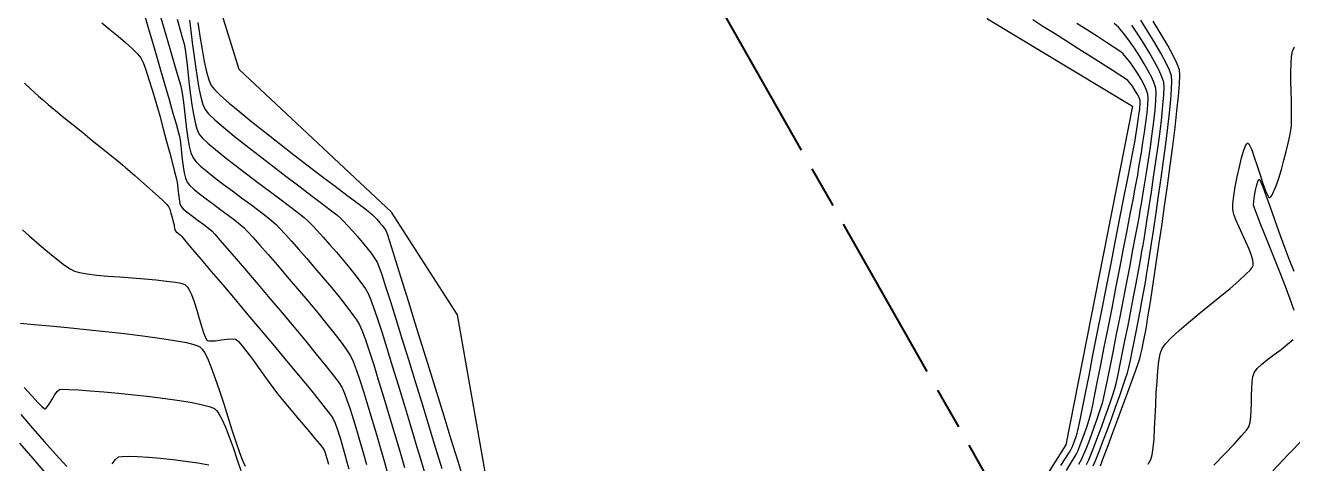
# Model space of a CAD drawing. Header units: metres. Extents: x 708931 to 723899, y 5405153 to 5413472.
# Drawn here: x 709600.9 to 709783.1, y 5411958.9 to 5412021.9 of the extents above; entities that cross this region are included whole.
import ezdxf

# ---------------------------------------------------------------- set-up
doc = ezdxf.new("R2010")
doc.units = ezdxf.units.M
doc.header["$LTSCALE"] = 12.7
doc.header["$MEASUREMENT"] = 0
doc.linetypes.add('ACAD_ISO08W100', pattern=[36, 24, -3, 6, -3])
for name, color, linetype in [('CONT-MJR1', 252, 'Continuous'), ('CONT-MNR1', 251, 'Continuous'), ('contornos2', 7, 'Continuous')]:
    doc.layers.add(name, color=color, linetype=linetype)
doc.layers.add('corte', color=214, linetype='ACAD_ISO08W100', lineweight=40)

msp = doc.modelspace()

# ---------------------------------------------------------------- linework, layer by layer
at = {"layer": 'CONT-MJR1', "flags": 128}
for points, elevation in [([(709622.69, 5412022.75), (709623.14, 5412021.19), (709623.47, 5412019.97), (709623.68, 5412019.19), (709623.82, 5412018.4), (709623.97, 5412017.36), (709624.12, 5412016.13), (709624.27, 5412014.76), (709624.44, 5412013.32), (709624.62, 5412011.85), (709624.82, 5412010.43), (709625.03, 5412009.1), (709625.27, 5412007.92), (709625.54, 5412006.97), (709625.83, 5412006.28), (709626.29, 5412005.71), (709627.11, 5412004.94), (709628.21, 5412004), (709629.54, 5412002.92), (709631.04, 5412001.75), (709632.64, 5412000.53), (709634.28, 5411999.3), (709635.9, 5411998.08), (709637.44, 5411996.93), (709638.83, 5411995.88), (709640.02, 5411994.97), (709640.94, 5411994.24), (709641.53, 5411993.72), (709642.1, 5411993.14), (709642.83, 5411992.36), (709643.68, 5411991.43), (709644.61, 5411990.38), (709645.59, 5411989.25), (709646.57, 5411988.1), (709647.51, 5411986.95), (709648.39, 5411985.86), (709649.15, 5411984.87), (709649.76, 5411984.01), (709650.18, 5411983.33), (709650.46, 5411982.67), (709650.89, 5411981.48), (709651.44, 5411979.84), (709652.1, 5411977.81), (709652.83, 5411975.48), (709653.63, 5411972.91), (709654.47, 5411970.18), (709655.33, 5411967.35), (709656.19, 5411964.51), (709657.03, 5411961.73), (709657.83, 5411959.08), (709658.56, 5411956.63)], 240), ([(709752.36, 5411958.79), (709752.72, 5411959.46), (709753.03, 5411960.14), (709753.39, 5411961), (709753.78, 5411961.97), (709754.18, 5411963.03), (709754.57, 5411964.11), (709754.95, 5411965.17), (709755.29, 5411966.17), (709755.57, 5411967.05), (709755.79, 5411967.78), (709755.94, 5411968.42), (709756.19, 5411969.55), (709756.51, 5411971.1), (709756.9, 5411972.99), (709757.33, 5411975.14), (709757.79, 5411977.49), (709758.28, 5411979.96), (709758.77, 5411982.48), (709759.26, 5411984.97), (709759.72, 5411987.37), (709760.14, 5411989.59), (709760.52, 5411991.57), (709760.83, 5411993.23), (709761.06, 5411994.51), (709761.2, 5411995.31), (709761.35, 5411996.2), (709761.55, 5411997.44), (709761.8, 5411998.94), (709762.07, 5412000.65), (709762.36, 5412002.49), (709762.64, 5412004.38), (709762.91, 5412006.25), (709763.14, 5412008.04), (709763.32, 5412009.66), (709763.44, 5412011.05), (709763.48, 5412012.14), (709763.43, 5412012.84), (709763.21, 5412013.53), (709762.84, 5412014.37), (709762.35, 5412015.32), (709761.77, 5412016.34), (709761.13, 5412017.39), (709760.45, 5412018.43), (709759.78, 5412019.41), (709759.13, 5412020.29), (709758.55, 5412021.03), (709758.05, 5412021.58), (709757.43, 5412022.11)], 240), ([(709783.32, 5411980.9), (709782.74, 5411982.53), (709782.06, 5411984.35), (709781.31, 5411986.28), (709780.54, 5411988.23), (709779.78, 5411990.13), (709779.06, 5411991.89), (709778.44, 5411993.45), (709777.94, 5411994.71), (709777.61, 5411995.6), (709777.49, 5411996.03), (709777.51, 5411996.59), (709777.61, 5411997.35), (709777.76, 5411998.18), (709777.95, 5411998.95), (709778.1, 5411999.42), (709778.21, 5411999.65), (709778.28, 5411999.73), (709778.32, 5411999.74), (709778.34, 5411999.73), (709778.39, 5411999.64), (709778.53, 5411999.34), (709778.8, 5411998.66), (709779.25, 5411997.44), (709779.81, 5411995.9), (709780.45, 5411994.12), (709781.14, 5411992.2), (709781.85, 5411990.24), (709782.57, 5411988.32), (709783.26, 5411986.55)], 235), ([(709600.46, 5411992.46), (709601.43, 5411991.59), (709602.46, 5411990.68), (709603.51, 5411989.78), (709604.56, 5411988.91), (709605.56, 5411988.11), (709606.48, 5411987.42), (709607.28, 5411986.88), (709607.94, 5411986.53), (709608.66, 5411986.33), (709609.75, 5411986.14), (709611.13, 5411985.98), (709612.72, 5411985.83), (709614.44, 5411985.7), (709616.23, 5411985.56), (709617.99, 5411985.43), (709619.67, 5411985.28), (709621.17, 5411985.12), (709622.43, 5411984.95), (709623.21, 5411984.79), (709623.64, 5411984.66), (709623.84, 5411984.56), (709623.91, 5411984.52), (709624, 5411984.44), (709624.17, 5411984.25), (709624.42, 5411983.85), (709624.74, 5411983.16), (709625.14, 5411982.12), (709625.51, 5411980.95), (709625.86, 5411979.75), (709626.19, 5411978.63), (709626.49, 5411977.67), (709626.7, 5411977.08), (709626.85, 5411976.78), (709626.94, 5411976.65), (709626.98, 5411976.62), (709627.05, 5411976.58), (709627.23, 5411976.53), (709627.59, 5411976.5), (709628.18, 5411976.54), (709629.02, 5411976.66), (709629.88, 5411976.78), (709630.62, 5411976.83), (709631.15, 5411976.75), (709631.5, 5411976.44), (709632.05, 5411975.81), (709632.73, 5411974.93), (709633.51, 5411973.88), (709634.33, 5411972.75), (709635.15, 5411971.61), (709635.92, 5411970.54), (709636.59, 5411969.62), (709637.12, 5411968.93), (709637.61, 5411968.32), (709638.29, 5411967.51), (709639.09, 5411966.56), (709639.97, 5411965.52), (709640.86, 5411964.46), (709641.73, 5411963.44), (709642.5, 5411962.51), (709643.15, 5411961.74), (709643.6, 5411961.18), (709643.8, 5411960.9), (709643.94, 5411960.56), (709644.08, 5411960.1), (709644.22, 5411959.6), (709644.34, 5411959.14), (709644.46, 5411958.79)], 235), ([(709771.78, 5411958.64), (709773.34, 5411960.27), (709774.68, 5411961.69), (709775.74, 5411962.85), (709776.46, 5411963.69), (709776.8, 5411964.17), (709776.98, 5411964.79), (709777.09, 5411965.6), (709777.15, 5411966.55), (709777.17, 5411967.59), (709777.19, 5411968.65), (709777.22, 5411969.68), (709777.28, 5411970.62), (709777.4, 5411971.42), (709777.6, 5411972.03), (709778, 5411972.56), (709778.66, 5411973.18), (709779.51, 5411973.86), (709780.46, 5411974.57), (709781.44, 5411975.3), (709782.36, 5411976.02), (709783.16, 5411976.71)], 235)]:
    msp.add_lwpolyline(points, dxfattribs=dict(at, elevation=elevation))
at = {"layer": 'CONT-MNR1', "flags": 128}
for points, elevation in [([(709617.73, 5412024.17), (709618.55, 5412021.38), (709619.36, 5412018.62), (709620.14, 5412015.95), (709620.87, 5412013.46), (709621.52, 5412011.2), (709622.08, 5412009.26), (709622.53, 5412007.71), (709622.83, 5412006.63), (709622.98, 5412006.07), (709623.1, 5412005.41), (709623.2, 5412004.57), (709623.3, 5412003.61), (709623.4, 5412002.6), (709623.53, 5412001.6), (709623.68, 5412000.68), (709623.87, 5411999.9), (709624.11, 5411999.32), (709624.47, 5411998.88), (709625.09, 5411998.31), (709625.91, 5411997.64), (709626.87, 5411996.91), (709627.91, 5411996.14), (709628.97, 5411995.36), (709630.01, 5411994.6), (709630.95, 5411993.89), (709631.74, 5411993.26), (709632.32, 5411992.75), (709632.81, 5411992.24), (709633.58, 5411991.4), (709634.58, 5411990.27), (709635.77, 5411988.91), (709637.11, 5411987.38), (709638.53, 5411985.72), (709640.01, 5411983.99), (709641.48, 5411982.25), (709642.9, 5411980.54), (709644.23, 5411978.91), (709645.41, 5411977.43), (709646.4, 5411976.14), (709647.16, 5411975.1), (709647.63, 5411974.36), (709647.99, 5411973.56), (709648.44, 5411972.38), (709648.96, 5411970.87), (709649.53, 5411969.12), (709650.13, 5411967.18), (709650.74, 5411965.14), (709651.36, 5411963.07), (709651.95, 5411961.03), (709652.51, 5411959.09), (709653.01, 5411957.33)], 238), ([(709611.85, 5412022.24), (709613.03, 5412021.27), (709614.2, 5412020.31), (709615.28, 5412019.39), (709616.22, 5412018.54), (709616.97, 5412017.79), (709617.45, 5412017.18), (709617.78, 5412016.5), (709618.18, 5412015.45), (709618.64, 5412014.08), (709619.14, 5412012.47), (709619.65, 5412010.7), (709620.18, 5412008.84), (709620.69, 5412006.97), (709621.18, 5412005.15), (709621.63, 5412003.47), (709622.01, 5412001.99), (709622.32, 5412000.79), (709622.53, 5411999.94), (709622.63, 5411999.51), (709622.72, 5411999.01), (709622.79, 5411998.35), (709622.86, 5411997.62), (709622.96, 5411996.91), (709623.08, 5411996.28), (709623.25, 5411995.84), (709623.57, 5411995.48), (709624.15, 5411994.99), (709624.89, 5411994.43), (709625.7, 5411993.83), (709626.51, 5411993.24), (709627.21, 5411992.7), (709627.72, 5411992.26), (709628.1, 5411991.85), (709628.84, 5411991.01), (709629.89, 5411989.81), (709631.18, 5411988.3), (709632.68, 5411986.56), (709634.32, 5411984.64), (709636.04, 5411982.61), (709637.8, 5411980.53), (709639.53, 5411978.47), (709641.18, 5411976.48), (709642.7, 5411974.63), (709644.03, 5411972.98), (709645.12, 5411971.59), (709645.92, 5411970.54), (709646.36, 5411969.87), (709646.7, 5411969.12), (709647.1, 5411968.04), (709647.55, 5411966.71), (709648.03, 5411965.19), (709648.52, 5411963.57), (709649.01, 5411961.91), (709649.47, 5411960.28), (709649.9, 5411958.76)], 237), ([(709620.36, 5412022.94), (709621.08, 5412020.48), (709621.75, 5412018.21), (709622.33, 5412016.2), (709622.8, 5412014.55), (709623.15, 5412013.33), (709623.33, 5412012.63), (709623.48, 5412011.81), (709623.61, 5412010.76), (709623.74, 5412009.55), (709623.88, 5412008.25), (709624.03, 5412006.92), (709624.21, 5412005.65), (709624.42, 5412004.49), (709624.67, 5412003.52), (709624.97, 5412002.8), (709625.38, 5412002.29), (709626.07, 5412001.63), (709627, 5412000.84), (709628.1, 5411999.97), (709629.33, 5411999.03), (709630.63, 5411998.06), (709631.94, 5411997.09), (709633.22, 5411996.15), (709634.42, 5411995.26), (709635.47, 5411994.46), (709636.32, 5411993.77), (709636.93, 5411993.23), (709637.47, 5411992.68), (709638.22, 5411991.87), (709639.14, 5411990.85), (709640.18, 5411989.67), (709641.32, 5411988.37), (709642.51, 5411986.99), (709643.7, 5411985.58), (709644.87, 5411984.18), (709645.97, 5411982.83), (709646.96, 5411981.58), (709647.81, 5411980.47), (709648.47, 5411979.54), (709648.91, 5411978.84), (709649.25, 5411978.07), (709649.72, 5411976.79), (709650.29, 5411975.1), (709650.95, 5411973.06), (709651.66, 5411970.78), (709652.42, 5411968.31), (709653.19, 5411965.75), (709653.96, 5411963.19), (709654.7, 5411960.69), (709655.39, 5411958.34)], 239), ([(709624.48, 5412022.59), (709624.67, 5412021.07), (709624.87, 5412019.42), (709625.08, 5412017.71), (709625.31, 5412016), (709625.56, 5412014.36), (709625.82, 5412012.85), (709626.09, 5412011.54), (709626.39, 5412010.49), (709626.7, 5412009.76), (709627.19, 5412009.15), (709628.1, 5412008.29), (709629.35, 5412007.21), (709630.87, 5412005.96), (709632.6, 5412004.59), (709634.47, 5412003.14), (709636.4, 5412001.66), (709638.33, 5412000.19), (709640.2, 5411998.78), (709641.93, 5411997.48), (709643.45, 5411996.32), (709644.71, 5411995.36), (709645.63, 5411994.64), (709646.13, 5411994.21), (709646.63, 5411993.7), (709647.23, 5411993.07), (709647.9, 5411992.33), (709648.61, 5411991.54), (709649.31, 5411990.71), (709649.98, 5411989.89), (709650.59, 5411989.11), (709651.09, 5411988.41), (709651.46, 5411987.81), (709651.7, 5411987.22), (709652.11, 5411986.04), (709652.67, 5411984.33), (709653.35, 5411982.19), (709654.15, 5411979.67), (709655.02, 5411976.86), (709655.96, 5411973.84), (709656.93, 5411970.68), (709657.92, 5411967.45), (709658.9, 5411964.24), (709659.85, 5411961.12), (709660.75, 5411958.16)], 241), ([(709625.67, 5412022.28), (709625.96, 5412020.29), (709626.27, 5412018.39), (709626.59, 5412016.66), (709626.91, 5412015.18), (709627.24, 5412014.01), (709627.56, 5412013.24), (709628.04, 5412012.65), (709628.93, 5412011.79), (709630.17, 5412010.7), (709631.69, 5412009.42), (709633.45, 5412007.99), (709635.37, 5412006.46), (709637.4, 5412004.87), (709639.48, 5412003.27), (709641.55, 5412001.68), (709643.55, 5412000.15), (709645.42, 5411998.74), (709647.1, 5411997.47), (709648.53, 5411996.39), (709649.66, 5411995.54), (709650.41, 5411994.96), (709650.74, 5411994.7), (709651.03, 5411994.39), (709651.4, 5411993.99), (709651.8, 5411993.54), (709652.18, 5411993.08), (709652.51, 5411992.65), (709652.73, 5411992.3), (709652.88, 5411991.89), (709653.21, 5411990.87), (709653.7, 5411989.32), (709654.34, 5411987.3), (709655.1, 5411984.88), (709655.95, 5411982.13), (709656.89, 5411979.12), (709657.89, 5411975.9), (709658.92, 5411972.56), (709659.98, 5411969.15), (709661.03, 5411965.74), (709662.06, 5411962.41), (709663.04, 5411959.22), (709663.97, 5411956.23)], 242), ([(709749.79, 5411958.59), (709750.51, 5411959.72), (709751, 5411960.51), (709751.21, 5411960.88), (709751.38, 5411961.24), (709751.57, 5411961.71), (709751.76, 5411962.24), (709751.95, 5411962.77), (709752.11, 5411963.25), (709752.23, 5411963.63), (709752.32, 5411964.08), (709752.55, 5411965.18), (709752.88, 5411966.85), (709753.31, 5411969), (709753.82, 5411971.56), (709754.39, 5411974.45), (709755.01, 5411977.58), (709755.66, 5411980.88), (709756.32, 5411984.26), (709756.99, 5411987.65), (709757.64, 5411990.96), (709758.26, 5411994.13), (709758.83, 5411997.05), (709759.34, 5411999.67), (709759.77, 5412001.88), (709760.11, 5412003.63), (709760.34, 5412004.82), (709760.44, 5412005.37), (709760.55, 5412006.05), (709760.7, 5412006.94), (709760.85, 5412007.93), (709761, 5412008.95), (709761.12, 5412009.87), (709761.18, 5412010.62), (709761.16, 5412011.08), (709761.02, 5412011.5), (709760.75, 5412012.01), (709760.42, 5412012.57), (709760.06, 5412013.12), (709759.71, 5412013.59), (709759.41, 5412013.93), (709759.05, 5412014.19), (709758.27, 5412014.71), (709757.13, 5412015.44), (709755.72, 5412016.34), (709754.11, 5412017.36), (709752.38, 5412018.45), (709750.6, 5412019.57), (709748.85, 5412020.67), (709747.2, 5412021.71), (709745.74, 5412022.65)], 242), ([(709750.59, 5411957.88), (709751.23, 5411958.92), (709751.7, 5411959.7), (709751.97, 5411960.17), (709752.24, 5411960.78), (709752.56, 5411961.56), (709752.9, 5411962.44), (709753.24, 5411963.36), (709753.55, 5411964.26), (709753.81, 5411965.06), (709754.01, 5411965.7), (709754.13, 5411966.22), (709754.35, 5411967.29), (709754.67, 5411968.83), (709755.06, 5411970.78), (709755.52, 5411973.07), (709756.02, 5411975.61), (709756.56, 5411978.35), (709757.13, 5411981.2), (709757.69, 5411984.1), (709758.26, 5411986.97), (709758.8, 5411989.75), (709759.3, 5411992.36), (709759.76, 5411994.72), (709760.16, 5411996.78), (709760.47, 5411998.44), (709760.7, 5411999.66), (709760.82, 5412000.34), (709760.96, 5412001.18), (709761.14, 5412002.28), (709761.36, 5412003.58), (709761.58, 5412005.01), (709761.81, 5412006.48), (709762.01, 5412007.92), (709762.18, 5412009.27), (709762.29, 5412010.44), (709762.33, 5412011.36), (709762.29, 5412011.96), (709762.1, 5412012.57), (709761.75, 5412013.31), (709761.31, 5412014.13), (709760.79, 5412014.99), (709760.23, 5412015.83), (709759.68, 5412016.6), (709759.17, 5412017.26), (709758.73, 5412017.76), (709758.27, 5412018.13), (709757.45, 5412018.7), (709756.35, 5412019.42), (709755.04, 5412020.26), (709753.58, 5412021.17), (709752.06, 5412022.12)], 241), ([(709753.47, 5411958.75), (709753.78, 5411959.42), (709754.17, 5411960.36), (709754.62, 5411961.49), (709755.11, 5411962.77), (709755.61, 5411964.12), (709756.11, 5411965.49), (709756.57, 5411966.81), (709756.99, 5411968.02), (709757.33, 5411969.05), (709757.57, 5411969.85), (709757.75, 5411970.58), (709758, 5411971.7), (709758.3, 5411973.15), (709758.65, 5411974.85), (709759.03, 5411976.74), (709759.43, 5411978.74), (709759.83, 5411980.8), (709760.22, 5411982.83), (709760.59, 5411984.78), (709760.92, 5411986.56), (709761.21, 5411988.12), (709761.43, 5411989.39), (709761.59, 5411990.29), (709761.73, 5411991.15), (709761.93, 5411992.41), (709762.18, 5411994), (709762.47, 5411995.85), (709762.79, 5411997.89), (709763.11, 5412000.05), (709763.44, 5412002.28), (709763.75, 5412004.49), (709764.03, 5412006.62), (709764.27, 5412008.61), (709764.45, 5412010.38), (709764.57, 5412011.87), (709764.61, 5412013), (709764.56, 5412013.72), (709764.31, 5412014.48), (709763.86, 5412015.47), (709763.24, 5412016.63), (709762.5, 5412017.91), (709761.69, 5412019.25), (709760.83, 5412020.6), (709759.97, 5412021.89)], 239), ([(709754.44, 5411958.54), (709754.8, 5411959.43), (709755.27, 5411960.63), (709755.82, 5411962.07), (709756.42, 5411963.66), (709757.04, 5411965.32), (709757.64, 5411966.97), (709758.21, 5411968.54), (709758.7, 5411969.94), (709759.09, 5411971.09), (709759.35, 5411971.93), (709759.55, 5411972.71), (709759.79, 5411973.75), (709760.05, 5411974.99), (709760.33, 5411976.36), (709760.62, 5411977.82), (709760.9, 5411979.31), (709761.18, 5411980.78), (709761.43, 5411982.16), (709761.65, 5411983.4), (709761.84, 5411984.45), (709761.97, 5411985.26), (709762.08, 5411985.96), (709762.26, 5411987.11), (709762.51, 5411988.65), (709762.79, 5411990.51), (709763.12, 5411992.63), (709763.46, 5411994.94), (709763.82, 5411997.38), (709764.18, 5411999.89), (709764.53, 5412002.39), (709764.86, 5412004.84), (709765.15, 5412007.16), (709765.39, 5412009.29), (709765.58, 5412011.16), (709765.7, 5412012.71), (709765.74, 5412013.88), (709765.69, 5412014.6), (709765.41, 5412015.41), (709764.88, 5412016.52), (709764.15, 5412017.86), (709763.28, 5412019.36), (709762.3, 5412020.96), (709761.26, 5412022.59)], 238), ([(709755.46, 5411958.58), (709755.95, 5411959.88), (709756.56, 5411961.49), (709757.24, 5411963.33), (709757.97, 5411965.28), (709758.7, 5411967.25), (709759.4, 5411969.15), (709760.03, 5411970.87), (709760.55, 5411972.32), (709760.93, 5411973.39), (709761.13, 5411974), (709761.28, 5411974.6), (709761.45, 5411975.35), (709761.62, 5411976.2), (709761.8, 5411977.1), (709761.97, 5411978), (709762.12, 5411978.86), (709762.25, 5411979.62), (709762.35, 5411980.23), (709762.44, 5411980.77), (709762.61, 5411981.86), (709762.85, 5411983.42), (709763.15, 5411985.39), (709763.49, 5411987.68), (709763.87, 5411990.25), (709764.28, 5411993), (709764.69, 5411995.87), (709765.1, 5411998.8), (709765.5, 5412001.7), (709765.87, 5412004.51), (709766.19, 5412007.16), (709766.47, 5412009.57), (709766.69, 5412011.68), (709766.82, 5412013.42), (709766.87, 5412014.71), (709766.82, 5412015.48), (709766.52, 5412016.33), (709765.94, 5412017.51), (709765.14, 5412018.98), (709764.15, 5412020.65), (709763.04, 5412022.45)], 237), ([(709762.31, 5411958.81), (709762.7, 5411959.45), (709762.9, 5411960.12), (709763.05, 5411961.14), (709763.17, 5411962.44), (709763.26, 5411963.94), (709763.35, 5411965.59), (709763.42, 5411967.31), (709763.5, 5411969.04), (709763.6, 5411970.7), (709763.72, 5411972.24), (709763.87, 5411973.58), (709764.07, 5411974.66), (709764.32, 5411975.4), (709764.81, 5411976.08), (709765.65, 5411976.96), (709766.79, 5411977.99), (709768.13, 5411979.15), (709769.61, 5411980.38), (709771.15, 5411981.64), (709772.67, 5411982.88), (709774.1, 5411984.06), (709775.37, 5411985.15), (709776.39, 5411986.09), (709776.99, 5411986.7), (709777.28, 5411987.07), (709777.39, 5411987.27), (709777.42, 5411987.35), (709777.44, 5411987.46), (709777.45, 5411987.7), (709777.39, 5411988.12), (709777.21, 5411988.77), (709776.85, 5411989.71), (709776.39, 5411990.74), (709775.89, 5411991.8), (709775.39, 5411992.85), (709774.96, 5411993.83), (709774.64, 5411994.7), (709774.5, 5411995.4), (709774.52, 5411996.21), (709774.65, 5411997.34), (709774.86, 5411998.67), (709775.13, 5412000.11), (709775.44, 5412001.54), (709775.77, 5412002.84), (709776.09, 5412003.92), (709776.33, 5412004.54), (709776.5, 5412004.83), (709776.59, 5412004.92), (709776.64, 5412004.93), (709776.68, 5412004.93), (709776.78, 5412004.84), (709776.96, 5412004.57), (709777.22, 5412003.96), (709777.59, 5412002.92), (709777.99, 5412001.69), (709778.41, 5412000.38), (709778.81, 5411999.14), (709779.2, 5411998.09), (709779.47, 5411997.49), (709779.65, 5411997.21), (709779.76, 5411997.12), (709779.81, 5411997.11), (709779.86, 5411997.12), (709779.95, 5411997.2), (709780.12, 5411997.42), (709780.37, 5411997.93), (709780.72, 5411998.81), (709781.1, 5411999.92), (709781.48, 5412001.16), (709781.84, 5412002.47), (709782.18, 5412003.75), (709782.48, 5412004.95), (709782.71, 5412005.97), (709782.86, 5412006.74), (709782.93, 5412007.51), (709782.96, 5412008.52), (709782.95, 5412009.72), (709782.92, 5412011.04), (709782.89, 5412012.42), (709782.86, 5412013.81), (709782.85, 5412015.14), (709782.88, 5412016.34), (709782.96, 5412017.36), (709783.1, 5412018.13), (709783.36, 5412018.78)], 236), ([(709600.75, 5412013.56), (709601.52, 5412012.82), (709602.2, 5412012.18), (709602.76, 5412011.68), (709603.31, 5412011.2), (709604.14, 5412010.5), (709605.19, 5412009.64), (709606.41, 5412008.64), (709607.74, 5412007.56), (709609.12, 5412006.45), (709610.49, 5412005.33), (709611.8, 5412004.27), (709613, 5412003.3), (709614.03, 5412002.47), (709614.82, 5412001.82), (709615.33, 5412001.39), (709615.89, 5412000.9), (709616.62, 5412000.27), (709617.46, 5411999.54), (709618.34, 5411998.76), (709619.21, 5411997.98), (709620.01, 5411997.25), (709620.69, 5411996.62), (709621.19, 5411996.13), (709621.44, 5411995.84), (709621.62, 5411995.45), (709621.8, 5411994.88), (709621.98, 5411994.24), (709622.13, 5411993.64), (709622.24, 5411993.18), (709622.28, 5411992.96), (709622.31, 5411992.77), (709622.34, 5411992.53), (709622.39, 5411992.36), (709622.57, 5411992.19), (709622.87, 5411991.96), (709623.11, 5411991.77), (709623.35, 5411991.5), (709623.96, 5411990.78), (709624.91, 5411989.67), (709626.14, 5411988.23), (709627.6, 5411986.51), (709629.24, 5411984.57), (709631.01, 5411982.47), (709632.87, 5411980.27), (709634.76, 5411978.03), (709636.63, 5411975.8), (709638.43, 5411973.63), (709640.12, 5411971.6), (709641.65, 5411969.75), (709642.95, 5411968.15), (709643.99, 5411966.85), (709644.72, 5411965.91), (709645.08, 5411965.39), (709645.4, 5411964.68), (709645.75, 5411963.72), (709646.11, 5411962.6), (709646.46, 5411961.4), (709646.8, 5411960.2), (709647.1, 5411959.08), (709647.36, 5411958.12)], 236), ([(709600.17, 5411979.04), (709602.11, 5411978.87), (709604.39, 5411978.67), (709606.92, 5411978.43), (709609.61, 5411978.17), (709612.37, 5411977.88), (709615.11, 5411977.57), (709617.74, 5411977.25), (709620.16, 5411976.92), (709622.29, 5411976.59), (709624.04, 5411976.26), (709625.1, 5411976), (709625.67, 5411975.8), (709625.93, 5411975.68), (709626.02, 5411975.62), (709626.11, 5411975.54), (709626.3, 5411975.32), (709626.6, 5411974.86), (709627.03, 5411974.04), (709627.59, 5411972.71), (709628.17, 5411971.12), (709628.77, 5411969.35), (709629.38, 5411967.48), (709629.98, 5411965.58), (709630.57, 5411963.73), (709631.13, 5411962.01), (709631.65, 5411960.49), (709632.13, 5411959.24), (709632.47, 5411958.5)], 234), ([(709600.68, 5411969.81), (709601.77, 5411968.6), (709602.68, 5411967.63), (709603.23, 5411967.08), (709603.51, 5411966.83), (709603.62, 5411966.75), (709603.66, 5411966.74), (709603.71, 5411966.75), (709603.82, 5411966.82), (709604.01, 5411967.02), (709604.29, 5411967.42), (709604.68, 5411968.05), (709605.07, 5411968.71), (709605.45, 5411969.25), (709605.79, 5411969.54), (709606.21, 5411969.57), (709607.13, 5411969.54), (709608.48, 5411969.47), (709610.18, 5411969.35), (709612.13, 5411969.18), (709614.27, 5411968.99), (709616.51, 5411968.76), (709618.77, 5411968.51), (709620.97, 5411968.24), (709623.02, 5411967.95), (709624.84, 5411967.64), (709626.35, 5411967.34), (709627.29, 5411967.09), (709627.8, 5411966.9), (709628.04, 5411966.78), (709628.13, 5411966.72), (709628.22, 5411966.64), (709628.41, 5411966.44), (709628.7, 5411966.02), (709629.11, 5411965.28), (709629.64, 5411964.11), (709630.19, 5411962.72), (709630.74, 5411961.18), (709631.29, 5411959.55), (709631.83, 5411957.91)], 233), ([(709600.21, 5411965.95), (709601.91, 5411963.99), (709603.62, 5411962.03), (709605.28, 5411960.15), (709606.81, 5411958.45)], 232), ([(709600.03, 5411961.82), (709601.93, 5411959.59), (709603.93, 5411957.28)], 231), ([(709780.24, 5411957.86), (709782.53, 5411960.23), (709784.6, 5411962.38)], 234), ([(709613.32, 5411958.87), (709613.81, 5411959.49), (709614.26, 5411959.84), (709614.78, 5411959.92), (709615.72, 5411959.94), (709617.01, 5411959.89), (709618.56, 5411959.79), (709620.28, 5411959.65), (709622.09, 5411959.46), (709623.91, 5411959.23), (709625.66, 5411958.98), (709627.25, 5411958.71)], 232)]:
    msp.add_lwpolyline(points, dxfattribs=dict(at, elevation=elevation))
at = {"layer": 'contornos2', "color": 30}
msp.add_lwpolyline([(709787.13, 5412123.38), (709773.25, 5412090.81), (709741.06, 5412068.73), (709738.29, 5412054.18), (709738.29, 5412054.18), (709733.51, 5412037.65), (709739.23, 5412022.81), (709760.07, 5412010.23), (709750.47, 5411961.58), (709738.39, 5411942.48), (709712.97, 5411907.57), (709702.97, 5411896.94), (709689.34, 5411907.59), (709689.34, 5411907.59), (709669.18, 5411945.2), (709662.99, 5411980.24), (709653.5, 5411994.99), (709631.63, 5412015.51), (709625.2, 5412036.22), (709625.2, 5412036.22), (709638.17, 5412055.88), (709615.53, 5412054.79), (709591.38, 5412043.78)], dxfattribs=at)
at = {"layer": 'corte', "color": 6, "ltscale": 0.08}
msp.add_line((709875.12, 5411717.7), (709685.93, 5412050.65), dxfattribs=at)

doc.saveas('drawing.dxf')
